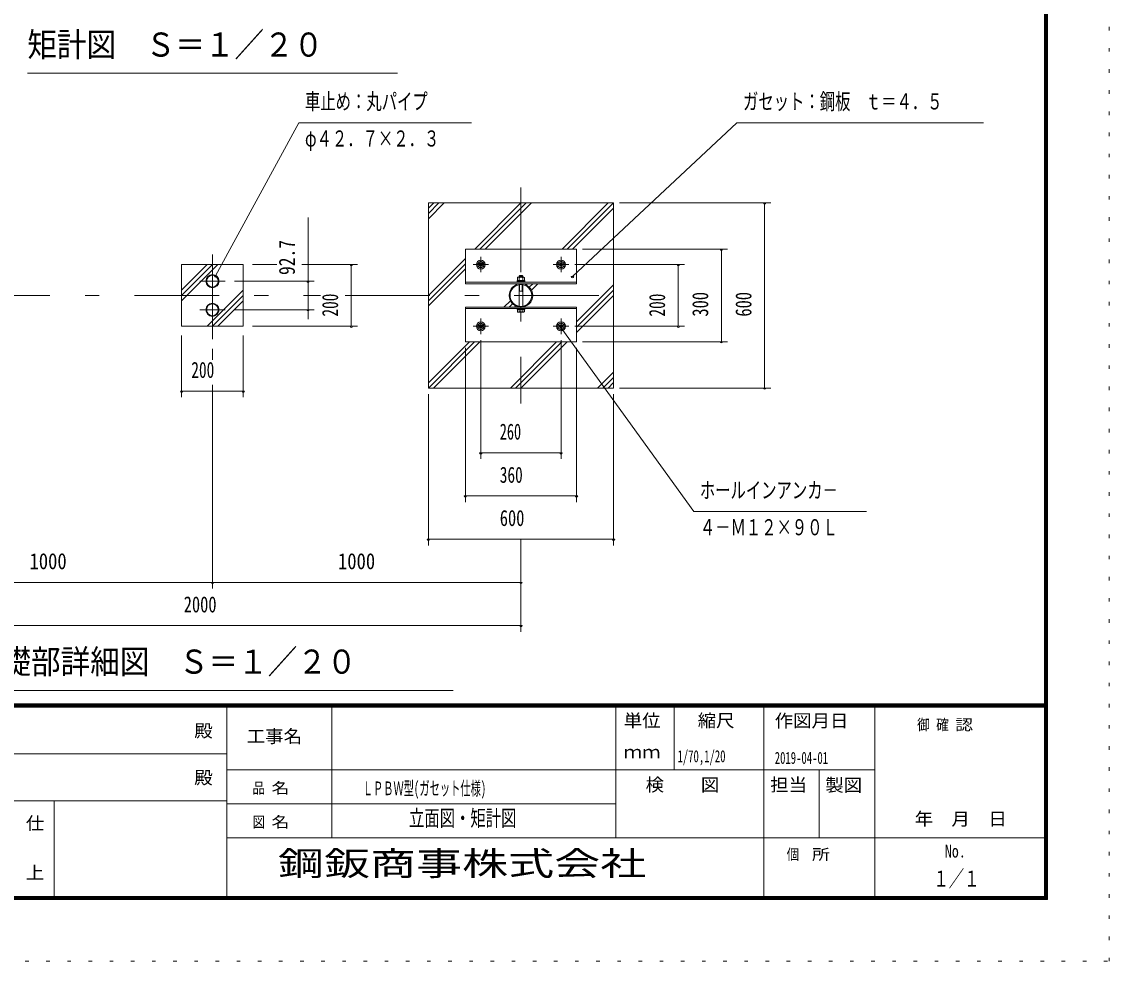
# Model space of a CAD drawing. Units: millimetres, scale not verified, with parts at other scales. Extents: x -32624 to 32629, y -14700 to 14700.
# Drawn here: x 20290 to 32629, y -14700 to -4042 of the extents above; entities that cross this region are included whole.
import ezdxf
from ezdxf.enums import TextEntityAlignment as Align

# ---------------------------------------------------------------- set-up
doc = ezdxf.new("R2010")
doc.units = ezdxf.units.MM
doc.header["$LTSCALE"] = 80
doc.linetypes.add('USER3', pattern=[24, 12, -5, 2, -5])
doc.linetypes.add('USER4', pattern=[3, 0.5, -2.5])
doc.layers.add('0-1_0-F', color=7, linetype='Continuous')
for name, color, linetype, lineweight in [('0-6_2-0BOLD', 7, 'Continuous', 18), ('0-8_2-2CENTER', 3, 'USER3', 18), ('0-9_2-4THIN', 4, 'Continuous', 18), ('0-A_2-5DIM', 3, 'Continuous', 18), ('0-B_2-6HATCH', 2, 'Continuous', 18), ('0-C_F-F', 5, 'Continuous', 18), ('0-D_F-E_J_ADD', 5, 'USER4', 18)]:
    doc.layers.add(name, color=color, linetype=linetype, lineweight=lineweight)
doc.styles.add('ＭＳ ゴシック', font='')
doc.styles.get('ＭＳ ゴシック').set_extended_font_data('MS Gothic')

msp = doc.modelspace()

# ---------------------------------------------------------------- linework, layer by layer
at = {"layer": '0-6_2-0BOLD'}
for p, q in [((25323.49, -6997.82), (26583.49, -6997.82)), ((25909.74, -6986.62), (25909.74, -6997.82)), ((25910.79, -6976.12), (25910.79, -6986.62)), ((25932.49, -7269.03), (25932.49, -7025.17)), ((25933.28, -6944.65), (25933.28, -6976.12)), ((25942.99, -6986.62), (25953.49, -6976.12)), ((25953.49, -6986.62), (25963.99, -6976.12)), ((25973.7, -6976.12), (25973.7, -6944.65)), ((25974.49, -6941.12), (25974.49, -6929.57)), ((25974.49, -7025.17), (25974.49, -7269.03)), ((25993.91, -6944.65), (25993.91, -6976.12)), ((25932.49, -7097.57), (25974.49, -7097.57)), ((26583.49, -7296.37), (25323.49, -7296.37)), ((25933.28, -7307.57), (25933.28, -7332.04)), ((25973.7, -7307.57), (25973.7, -7332.04)), ((25997.24, -7307.57), (25997.24, -7296.37))]:
    msp.add_line(p, q, dxfattribs=at)
for points in [[(27003.49, -8197.1), (27003.49, -6097.09), (24903.49, -6097.09), (24903.49, -8197.1)], [(25323.49, -7013.57), (25323.49, -6621.57), (26583.49, -6621.57), (26583.49, -7013.57)], [(25533.49, -6817.3), (25533.49, -6776.89), (25498.49, -6756.68), (25463.49, -6776.89), (25463.49, -6817.3), (25498.49, -6837.51)], [(26443.49, -6817.3), (26443.49, -6776.89), (26408.48, -6756.68), (26373.48, -6776.89), (26373.48, -6817.3), (26408.49, -6837.51)], [(22803.48, -7497.1), (22103.48, -7497.1), (22103.48, -6797.1), (22803.48, -6797.1)], [(26583.49, -7672.62), (26583.49, -7280.62), (25323.49, -7280.62), (25323.49, -7672.62)], [(25533.49, -7476.89), (25533.49, -7517.3), (25498.49, -7537.51), (25463.49, -7517.3), (25463.49, -7476.89), (25498.49, -7456.68)], [(26443.49, -7517.3), (26443.49, -7476.89), (26408.49, -7456.68), (26373.48, -7476.89), (26373.48, -7517.3), (26408.48, -7537.51)]]:
    msp.add_lwpolyline(points, close=True, dxfattribs=at)
for points in [[(25909.74, -6986.62), (25997.24, -6986.62), (25997.24, -6997.82)], [(25996.19, -6986.62), (25996.19, -6976.12), (25910.79, -6976.12)], [(25993.91, -6944.65), (25987.79, -6941.12), (25919.19, -6941.12), (25913.07, -6944.65), (25913.07, -6976.12)], [(25932.49, -6929.57), (25939.49, -6922.57), (25967.49, -6922.57), (25974.48, -6929.57)], [(25974.48, -6929.57), (25932.49, -6929.57), (25932.49, -6941.12)], [(25997.24, -7307.57), (25909.74, -7307.57), (25909.74, -7296.37)], [(25913.07, -7307.57), (25913.07, -7332.04), (25919.19, -7335.57), (25987.79, -7335.57)], [(25987.79, -7335.57), (25993.91, -7332.04), (25993.91, -7307.57)]]:
    msp.add_lwpolyline(points, dxfattribs=at)
for centre, radius in [((25498.49, -6797.09), 50.75), ((25498.49, -6797.09), 34.3), ((25498.49, -6797.09), 15.4), ((26408.48, -6797.09), 50.75), ((26408.48, -6797.09), 34.3), ((26408.48, -6797.09), 15.4), ((22453.49, -6984.87), 74.72), ((22453.49, -6984.87), 66.67), ((25953.49, -7147.1), 133.53), ((25953.49, -7147.1), 123.72), ((22453.49, -7309.32), 74.72), ((22453.49, -7309.32), 66.67), ((25498.49, -7497.1), 50.75), ((25498.49, -7497.1), 34.3), ((25498.49, -7497.1), 15.4), ((26408.48, -7497.1), 50.75), ((26408.48, -7497.1), 34.3), ((26408.48, -7497.1), 15.4)]:
    msp.add_circle(centre, radius, dxfattribs=at)
for centre, radius, start, end in [((25923.18, -6957.33), 16.21, 51.45377, 90), ((25953.49, -7000.69), 59.57, 70.16867, 109.82912), ((25983.8, -6957.34), 16.22, 90, 128.53143), ((25923.18, -7319.36), 16.21, 270, 308.54623), ((25953.49, -7276), 59.57, 250.17088, 289.83133), ((25983.8, -7319.35), 16.22, 231.46857, 270)]:
    msp.add_arc(centre, radius, start, end, dxfattribs=at)
at = {"layer": '0-8_2-2CENTER'}
for p, q in [((25953.49, -5922.1), (25953.49, -8372.1)), ((22453.49, -7642.07), (22453.49, -6652.12)), ((25498.49, -6709.6), (25498.49, -6884.6)), ((26408.48, -6709.6), (26408.48, -6884.6)), ((25585.99, -6797.09), (25410.99, -6797.09)), ((26495.99, -6797.09), (26320.98, -6797.09)), ((22308.76, -6984.87), (22598.21, -6984.87)), ((17728.49, -7147.1), (23677.86, -7147.1)), ((23958.48, -7147.1), (27178.48, -7147.1)), ((22598.21, -7309.32), (22308.76, -7309.32)), ((25410.99, -7497.1), (25585.99, -7497.1)), ((25498.49, -7584.6), (25498.49, -7409.6)), ((26495.99, -7497.1), (26320.98, -7497.1)), ((26408.48, -7409.6), (26408.48, -7584.6))]:
    msp.add_line(p, q, dxfattribs=at)
at = {"layer": '0-9_2-4THIN'}
for p, q in [((25938.09, -6923.97), (25938.09, -6941.12)), ((25968.89, -6941.12), (25968.89, -6923.97))]:
    msp.add_line(p, q, dxfattribs=at)
for points in [[(25938.09, -7024.33), (25938.09, -7097.57), (25932.49, -7107.28)], [(25974.49, -7107.28), (25968.89, -7097.57), (25968.89, -7024.33)]]:
    msp.add_lwpolyline(points, dxfattribs=at)
for centre in [(25498.49, -6797.09), (26408.48, -6797.09), (25498.49, -7497.1), (26408.48, -7497.1)]:
    msp.add_circle(centre, 21, dxfattribs=at)
at = {"layer": '0-A_2-5DIM'}
for p, q in [((24553.49, -4627.1), (20353.49, -4627.1)), ((28403.49, -5187.1), (26538.18, -6931.72)), ((28403.49, -5187.1), (31203.5, -5187.1)), ((27073.49, -6097.09), (28788.49, -6097.09)), ((28732.48, -6097.09), (28704.48, -6097.09)), ((28718.48, -6097.09), (28718.48, -8197.1)), ((23538.48, -6263.87), (23538.48, -7416.2)), ((28298.48, -6622.1), (26653.49, -6622.1)), ((28242.48, -6622.1), (28214.48, -6622.1)), ((28228.48, -7672.09), (28228.48, -6622.1)), ((22908.48, -6797.1), (23184.43, -6797.1)), ((23468.48, -6797.1), (24098.48, -6797.1)), ((24042.48, -6797.1), (24014.48, -6797.1)), ((24028.48, -6797.1), (24028.48, -7497.1)), ((26565.99, -6797.09), (27808.49, -6797.09)), ((27752.48, -6797.1), (27724.48, -6797.1)), ((27738.48, -6797.09), (27738.48, -7497.1)), ((22503.08, -6924.2), (22475.08, -6924.2)), ((22703.21, -6984.87), (23608.48, -6984.87)), ((23552.48, -6984.87), (23524.48, -6984.87)), ((26552.18, -6931.72), (26524.18, -6931.72)), ((23608.48, -7309.32), (22703.21, -7309.32)), ((23552.48, -7309.32), (23524.48, -7309.32)), ((24098.48, -7497.1), (22908.48, -7497.1)), ((24042.48, -7497.1), (24014.48, -7497.1)), ((26431.75, -7524.72), (26403.75, -7524.72)), ((27808.49, -7497.1), (26565.99, -7497.1)), ((27752.48, -7497.1), (27724.48, -7497.1)), ((22103.48, -8302.1), (22103.48, -7602.1)), ((22803.48, -7602.1), (22803.48, -8302.1)), ((22453.49, -7878.52), (22453.49, -7752.45)), ((25323.49, -7742.62), (25323.49, -9492.09)), ((25498.49, -9002.09), (25498.49, -7654.6)), ((26408.48, -7654.6), (26408.48, -9002.09)), ((26583.49, -9492.09), (26583.49, -7742.62)), ((26653.49, -7672.09), (28298.48, -7672.09)), ((28242.48, -7672.09), (28214.48, -7672.09)), ((22117.48, -8232.1), (22089.48, -8232.1)), ((22803.48, -8232.1), (22103.48, -8232.1)), ((22453.49, -10472.1), (22453.49, -8162.09)), ((22817.48, -8232.1), (22789.48, -8232.1)), ((28788.49, -8197.1), (27073.49, -8197.1)), ((28732.48, -8197.1), (28704.48, -8197.1)), ((24903.49, -9982.1), (24903.49, -8267.09)), ((27003.49, -8267.09), (27003.49, -9982.1)), ((25512.49, -8932.1), (25484.49, -8932.1)), ((26408.48, -8932.1), (25498.49, -8932.1)), ((26422.48, -8932.1), (26394.48, -8932.1)), ((25337.49, -9422.1), (25309.49, -9422.1)), ((25323.49, -9422.1), (26583.49, -9422.1)), ((26597.49, -9422.1), (26569.49, -9422.1)), ((24917.49, -9912.1), (24889.49, -9912.1)), ((27003.49, -9912.1), (24903.49, -9912.1)), ((25953.49, -9912.1), (25953.49, -10962.1)), ((27017.49, -9912.1), (26989.49, -9912.1)), ((18953.49, -10402.1), (25953.49, -10402.1)), ((22467.49, -10402.1), (22439.49, -10402.1)), ((25967.49, -10402.1), (25939.49, -10402.1)), ((25953.49, -10892.1), (18953.49, -10892.1)), ((25967.49, -10892.1), (25939.49, -10892.1)), ((25183.49, -11627.1), (19723.49, -11627.1))]:
    msp.add_line(p, q, dxfattribs=at)
for points in [[(22489.08, -6924.2), (23433.49, -5187.1), (25393.48, -5187.1)], [(26417.75, -7524.72), (27913.49, -9597.1), (29873.49, -9597.1)]]:
    msp.add_lwpolyline(points, dxfattribs=at)
for centre in [(28718.48, -6097.09), (28228.48, -6622.1), (24028.48, -6797.1), (27738.48, -6797.1), (22489.08, -6924.2), (23538.48, -6984.87), (26538.18, -6931.72), (23538.48, -7309.32), (24028.48, -7497.1), (26417.75, -7524.72), (27738.48, -7497.1), (28228.48, -7672.09), (22103.48, -8232.1), (22803.48, -8232.1), (28718.48, -8197.1), (25498.49, -8932.1), (26408.48, -8932.1), (25323.49, -9422.1), (26583.49, -9422.1), (24903.49, -9912.1), (27003.49, -9912.1), (22453.49, -10402.1), (25953.49, -10402.1), (25953.49, -10892.1)]:
    msp.add_arc(centre, 14, 180, 0, dxfattribs=at)
at = {"layer": '0-B_2-6HATCH'}
for p, q in [((24903.49, -6276.59), (25082.99, -6097.09)), ((25023.59, -6097.09), (24903.49, -6217.2)), ((24903.49, -6157.8), (24964.19, -6097.09)), ((25429.67, -6621.57), (25954.14, -6097.09)), ((26013.54, -6097.09), (25489.07, -6621.57)), ((25548.46, -6621.57), (26072.94, -6097.09)), ((26419.62, -6621.57), (26944.1, -6097.09)), ((27003.49, -6097.09), (26479.02, -6621.57)), ((26538.41, -6621.57), (27003.49, -6156.49)), ((24903.49, -7147.75), (25323.49, -6727.75)), ((22103.48, -7206.49), (22512.89, -6797.1)), ((22453.49, -6797.1), (22103.48, -7147.09)), ((22103.48, -7087.7), (22394.09, -6797.1)), ((25323.49, -6787.14), (24903.49, -7207.14)), ((24903.49, -7266.54), (25323.49, -6846.54)), ((26027.62, -7013.57), (26013.41, -7027.77)), ((26087.01, -7013.57), (26047.91, -7052.68)), ((26072.81, -7087.17), (26146.41, -7013.57)), ((27003.49, -7027.65), (26583.49, -7447.65)), ((22803.48, -7087.7), (22394.09, -7497.1)), ((22453.49, -7497.1), (22803.48, -7147.1)), ((26583.49, -7507.04), (27003.49, -7087.05)), ((27003.49, -7146.44), (26583.49, -7566.44)), ((22803.48, -7206.5), (22512.89, -7497.1)), ((25760.57, -7280.62), (25834.17, -7207.02)), ((25859.08, -7241.51), (25819.96, -7280.62)), ((25879.36, -7280.62), (25893.56, -7266.42)), ((24903.49, -8197.1), (25427.97, -7672.62)), ((25368.57, -7672.62), (24903.49, -8137.7)), ((25487.36, -7672.62), (24962.89, -8197.1)), ((26358.51, -7672.62), (25834.04, -8197.1)), ((25893.44, -8197.1), (26417.91, -7672.62)), ((26477.31, -7672.62), (25952.84, -8197.1)), ((27003.49, -8017.6), (26823.99, -8197.1)), ((26883.39, -8197.1), (27003.49, -8077)), ((27003.49, -8136.39), (26942.78, -8197.1))]:
    msp.add_line(p, q, dxfattribs=at)
at = {"layer": '0-C_F-F'}
for p, q in [((31893.6, -11781), (-8216.4, -11781)), ((-8216.4, -11784.5), (31893.6, -11784.5)), ((31893.6, -11788), (-8216.4, -11788)), ((-8216.4, -11791.5), (31893.6, -11791.5)), ((31893.6, -11795), (-8216.4, -11795)), ((-8216.4, -11798.5), (31893.6, -11798.5)), ((31893.6, -11802), (-8216.4, -11802)), ((-8216.4, -11805.5), (31893.6, -11805.5)), ((31893.6, -11809), (-8216.4, -11809)), ((-8216.4, -11812.5), (31893.6, -11812.5)), ((31893.6, -11816), (-8216.4, -11816)), ((22618.61, -11816), (22618.61, -14000)), ((23808.61, -13300), (23808.61, -11816)), ((27028.61, -13300), (27028.61, -11816)), ((27693.61, -11816), (27693.61, -12530)), ((28708.61, -14000), (28708.61, -11816)), ((29968.61, -14000), (29968.61, -11816)), ((22618.61, -12348), (17298.61, -12348)), ((29968.61, -12530), (22618.61, -12530)), ((29338.6, -12530), (29338.6, -13300)), ((17298.61, -12880), (22618.61, -12880)), ((20658.6, -12880), (20658.6, -14000)), ((22618.61, -12915), (27028.61, -12915)), ((22618.61, -13300), (31928.6, -13300))]:
    msp.add_line(p, q, dxfattribs=at)
for points in [[(31928.6, -14000), (31928.6, 14140), (-8251.4, 14140), (-8251.4, -14000)], [(31925.1, -13996.5), (-8247.9, -13996.5), (-8247.9, 14136.5), (31925.1, 14136.5)], [(31921.6, -13993), (31921.6, 14133), (-8244.4, 14133), (-8244.4, -13993)], [(31918.1, -13989.5), (31918.1, 14129.5), (-8240.9, 14129.5), (-8240.9, -13989.5)], [(31914.6, -13986), (31914.6, 14126), (-8237.4, 14126), (-8237.4, -13986)], [(31911.1, -13982.5), (31911.1, 14122.5), (-8233.9, 14122.5), (-8233.9, -13982.5)], [(31907.6, -13979), (-8230.4, -13979), (-8230.4, 14119), (31907.6, 14119)], [(31904.1, -13975.5), (-8226.9, -13975.5), (-8226.9, 14115.5), (31904.1, 14115.5)], [(31900.6, -13972), (31900.6, 14112), (-8223.4, 14112), (-8223.4, -13972)], [(31897.1, -13968.5), (-8219.9, -13968.5), (-8219.9, 14108.5), (31897.1, 14108.5)], [(31893.6, -13965), (31893.6, 14105), (-8216.4, 14105), (-8216.4, -13965)]]:
    msp.add_lwpolyline(points, close=True, dxfattribs=at)
at = {"layer": '0-D_F-E_J_ADD'}
msp.add_lwpolyline([(32628.6, -14700), (32628.6, 14700), (-8951.4, 14700), (-8951.4, -14700)], close=True, dxfattribs=at)

# ---------------------------------------------------------------- texts
at = {"layer": '0-1_0-F', "style": 'ＭＳ ゴシック'}
for s, height, width, p in [('1/70,1/20', 136.8, 0.65, (27730.26, -12483.38)), ('2019-04-01', 136.8, 0.65, (28833.61, -12502.03)), ('ＬＰＢＷ型(', 155, 0.55, (24158.6, -12862.5)), ('ガセット仕様)', 155, 0.55, (24801.59, -12862.5)), ('立面図・矩計図', 182.3, 0.7, (24683.6, -13222.63)), ('１／１', 182.3, 0.7, (30633.6, -13908.29))]:
    msp.add_text(s, height=height, dxfattribs=dict(at, width=width)).set_placement(p, align=Align.BOTTOM_LEFT)
at = {"layer": '0-A_2-5DIM', "color": 7, "style": 'ＭＳ ゴシック'}
for s, height, width, p in [('矩計図\u3000Ｓ＝１／２０', 273.5, 0.9, (20353.49, -4519.79)), ('車止め：丸パイプ', 182.3, 0.7, (23503.48, -5092.23)), ('ガセット：鋼板\u3000ｔ＝４．５', 182.3, 0.7, (28473.49, -5092.22)), ('φ４２．７×２．３', 182.3, 0.7, (23503.48, -5512.22)), ('200', 182.3, 0.7, (22213.74, -8137.22)), ('260', 182.3, 0.65, (25713.74, -8837.22)), ('360', 182.3, 0.7, (25713.74, -9327.22)), ('ホールインアンカ－', 182.3, 0.7, (27983.49, -9502.22)), ('600', 182.3, 0.75, (25713.74, -9817.22)), ('４－Ｍ１２×９０Ｌ', 182.3, 0.7, (27983.49, -9922.22)), ('1000', 182.3, 0.85, (20377.99, -10307.22)), ('1000', 182.3, 0.85, (23877.99, -10307.22)), ('2000', 182.3, 0.75, (22127.99, -10797.22)), ('基礎部詳細図\u3000Ｓ＝１／２０', 273.5, 0.9, (19723.49, -11519.79)), ('鋼鈑商事株式会社', 273.5, 1.4, (23197.1, -13808.88))]:
    msp.add_text(s, height=height, dxfattribs=dict(at, width=width)).set_placement(p, align=Align.BOTTOM_LEFT)
for s, width, p in [('92.7', 0.8, (23443.61, -6914.87)), ('200', 0.7, (23933.61, -7386.85)), ('200', 0.7, (27643.61, -7386.85)), ('300', 0.75, (28133.61, -7386.85)), ('600', 0.75, (28623.61, -7386.85))]:
    msp.add_text(s, height=182.3, rotation=90, dxfattribs=dict(at, width=width)).set_placement(p, align=Align.BOTTOM_LEFT)
at = {"layer": '0-C_F-F', "color": 7, "style": 'ＭＳ ゴシック'}
for s, height, width, p in [('単位', 145.9, 1.05, (27119.6, -12086.6)), ('縮尺', 145.9, 1.05, (27959.61, -12086.6)), ('作図月日', 145.9, 1.05, (28833.06, -12088.03)), ('御 ', 124, 0.85, (30448.46, -12116.2)), ('確 ', 124, 0.85, (30664.6, -12116.2)), ('認', 124, 1.2, (30880.74, -12116.2)), ('殿', 145.9, 1.05, (22247.6, -12202.1)), ('工事名', 145.9, 1.05, (22842.6, -12265.1)), ('ｍｍ', 145.9, 1.05, (27119.6, -12443.6)), ('殿', 145.9, 1.05, (22247.6, -12734.1)), ('品 ', 124, 0.85, (22907.36, -12834.5)), ('名', 124, 1.2, (23123.5, -12834.5)), ('検\u3000\u3000図', 145.9, 1.05, (27368.1, -12814.6)), ('担当', 145.9, 1.05, (28782.11, -12814.6)), ('製図', 145.9, 1.05, (29406.48, -12818.04)), ('仕', 145.9, 1.05, (20336.6, -13252.1)), ('図 ', 124, 0.85, (22907.36, -13219.5)), ('名', 124, 1.2, (23123.5, -13219.5)), ('\u3000年\u3000月\u3000日', 145.9, 1.05, (30211.84, -13202.3)), ('個  ', 124, 0.85, (28967.61, -13587)), ('所', 124, 1.2, (29255.79, -13587)), ('No.', 145.9, 0.8, (30763.11, -13567.1)), ('上', 145.9, 1.05, (20336.6, -13812.1))]:
    msp.add_text(s, height=height, dxfattribs=dict(at, width=width)).set_placement(p, align=Align.BOTTOM_LEFT)

doc.saveas('drawing.dxf')
